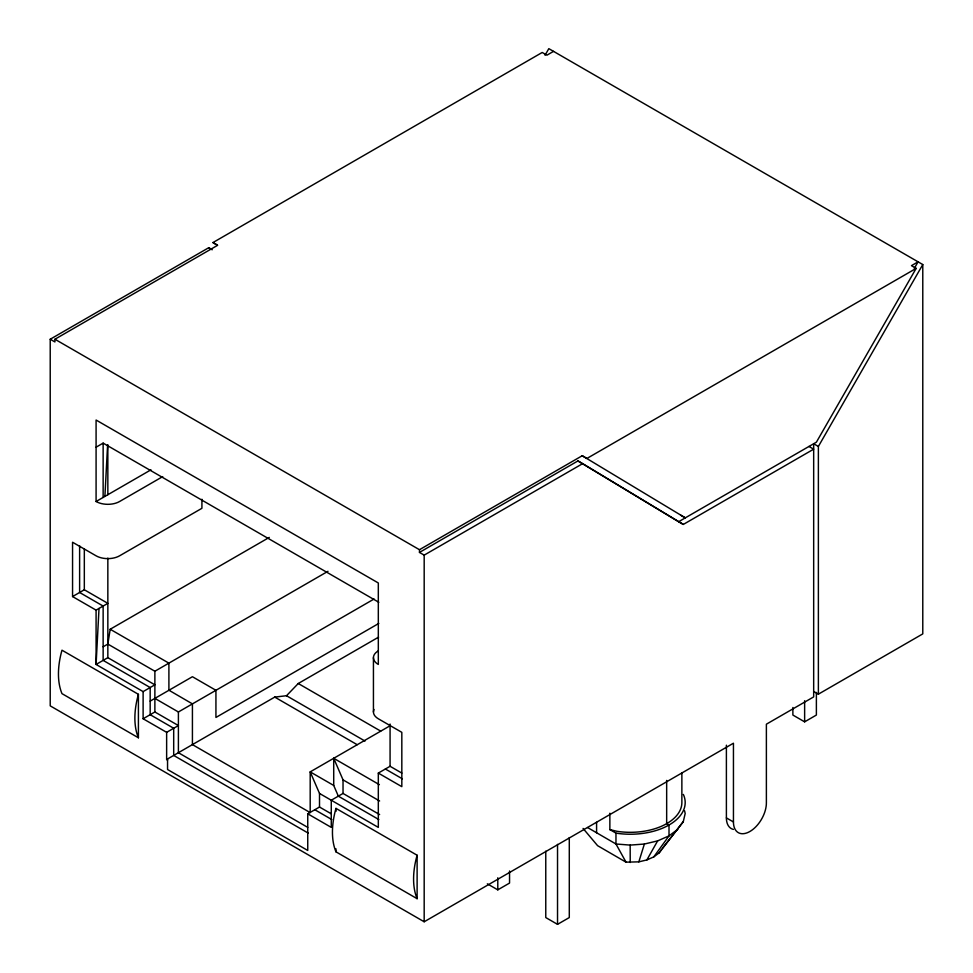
<?xml version="1.0" encoding="UTF-8"?>
<svg xmlns="http://www.w3.org/2000/svg" width="973" height="973" viewBox="0 0 973 973"><rect width="100%" height="100%" fill="white"/><g stroke="black" fill="none" stroke-linecap="round" stroke-linejoin="round"><path stroke-width="1.46" d="M99.015 608.441L96.084 664.45L143.116 691.608L154.877 684.822L107.845 657.663L96.084 664.45L96.084 610.132L72.561 596.558L72.561 542.241L96.084 555.814A16.626 9.596 0 0 0 119.594 555.814L201.922 508.295L201.922 499.246M104.902 496.412L107.602 444.941M103.138 646.802L107.845 644.077L110.192 629.251L269.278 537.4M583.07 828.424L597.592 845.671L626.016 862.163L638.835 861.847L646.863 859.937L653.771 856.897L659.074 852.932L683.277 821.686L685.187 813.489L684.578 810.764M638.835 861.847L644.369 844.041L657.626 840.891L669.01 835.88L677.767 829.324M646.863 859.937L657.626 840.891M545.038 55.242L548.821 48.65L922.781 264.547L922.781 633.897L818.378 694.175L813.671 691.462M914.292 268.426L918.074 261.834L911.458 265.665L916.165 268.378L816.408 442.156L678.607 521.723L577.938 460.934L419.472 552.421L419.472 549.709L54.926 339.236L54.926 341.949L50.219 339.236L50.219 705.863L424.179 921.772L733.447 743.214L733.447 821.966A23.279 13.44 -60 0 0 749.915 831.477A23.279 13.44 -60 0 0 766.383 802.956L766.383 724.192L813.671 696.899L813.671 443.737L818.378 446.461L818.378 694.175M818.378 446.461L922.781 264.547M659.074 852.932L661.579 849.465M653.771 856.897L669.01 835.88L669.01 825.007L666.663 823.645L666.663 780.431M662.406 848.298L683.277 821.686M143.116 691.608L143.116 718.767L166.638 732.341L166.638 759.499L274.739 697.094L286.5 695.731L298.261 683.508L378.558 637.157M150.17 701.107L192.423 676.721L215.933 690.307L215.933 717.454L378.789 623.438M216.845 244.904L212.965 242.557L542.204 52.469L546.911 55.193L553.528 51.362M50.219 339.236L208.684 247.738L212.211 249.781M54.926 339.236L217.672 245.269L212.965 242.557M96.084 447.191L103.138 443.116L378.801 602.275M378.315 650.864A16.626 9.596 0 0 0 378.315 664.45L378.315 582.973L96.084 420.032L96.084 501.509L150.961 469.825M162.722 476.612L119.594 501.509A16.626 9.596 0 0 1 96.084 501.509M72.561 596.558L84.323 589.772L107.845 603.345L96.084 610.132M107.845 644.077L154.877 671.236L327.986 571.297M419.472 549.709L582.219 455.741L586.926 458.453L916.165 268.378M419.472 552.421L424.179 555.133L582.645 463.647L683.314 524.435L813.671 449.173L808.964 446.461M143.116 718.767L154.877 711.981L178.4 725.554L166.638 732.341M154.877 698.395L178.4 711.981L215.933 690.307M216.115 690.198L374.082 599.003M390.246 725.663L310.192 771.881L310.192 812.613L192.423 744.613L192.423 703.88L168.901 690.198L168.901 663.148L110.192 629.251M167.551 758.66L167.551 769.521L307.748 850.463L307.748 813.817L319.509 807.031L331.27 813.817M379.616 814.571L343.031 793.445L331.27 800.232L331.27 827.391L307.748 813.817M338.373 796.242L333.715 785.454L310.192 771.881L319.509 793.445L378.315 827.391L378.315 773.085L390.076 766.286L401.825 773.085M487.339 883.825L497.787 889.857L509.548 883.07L509.548 871.005M792.873 707.505L792.873 715.046L804.635 721.844L816.383 715.046L816.383 692.423M545.768 851.18L545.768 917.563L557.529 924.35L569.29 917.563L569.29 837.595M587.57 827.537L615.97 843.992L630.163 845.099L644.369 844.041M609.864 813.209L609.864 829.604L616.833 831.283A51.557 29.762 0 0 0 681.866 802.628L681.866 772.817M680.589 515.143L685.296 517.855L582.219 455.741M577.938 460.934L582.645 463.647M678.607 521.723L683.314 524.435M726.393 745.196L726.393 817.892L733.447 821.966M298.261 683.508L380.698 731.112M286.5 695.731L365.009 741.061M274.739 697.094L357.176 744.686M385.369 769.011L402.348 778.814M378.315 773.085L401.825 786.658L401.825 732.341L378.315 718.767A16.626 9.596 0 0 1 374.009 709.487M333.715 785.454L333.715 758.295L379.373 784.664M333.715 758.295L343.031 779.872L379.616 800.998M338.324 796.169L378.838 819.546M138.409 694.321L61.98 650.195A73.449 42.411 -60 0 0 61.98 693.64L138.409 737.777A73.449 42.411 -60 0 1 138.409 694.321L138.409 737.777M335.977 808.381L417.113 855.231A73.449 42.411 -60 0 0 417.113 898.687L335.977 851.837A73.449 42.411 -60 0 1 335.977 808.381L335.977 811.385M314.814 809.743L331.793 819.546M307.748 827.391L178.4 752.713L178.4 711.981M308.271 833.131L173.693 755.425L173.693 728.266L150.17 714.693L150.17 687.534L103.138 660.375L103.138 606.057L79.616 592.484L79.616 545.707M166.638 759.499L167.551 760.035M609.864 829.604L615.97 833.131A54.877 31.683 0 0 0 683.35 794.43M208.684 247.738L211.275 249.295M626.016 862.163L615.97 843.992L615.97 833.131M630.163 845.099L630.224 862.492M804.635 700.718L804.635 721.844M596.583 822.282L596.583 832.779M557.529 844.382L557.529 924.35M497.787 877.792L497.787 889.857M424.179 555.133L424.179 921.772M417.113 855.231L417.113 898.687M390.076 724.046L390.076 766.286M373.437 657.663L373.437 711.968M343.031 779.872L343.031 793.445M335.977 848.845L335.977 851.837M319.509 793.445L319.509 807.031M154.877 671.236L154.877 711.981M107.845 444.929L107.845 494.71M107.845 558.076L107.845 657.663M103.138 443.116L103.138 497.434M84.323 549.027L84.323 589.772M733.423 829.41A23.279 13.44 -60 0 1 726.393 817.892"/></g></svg>
